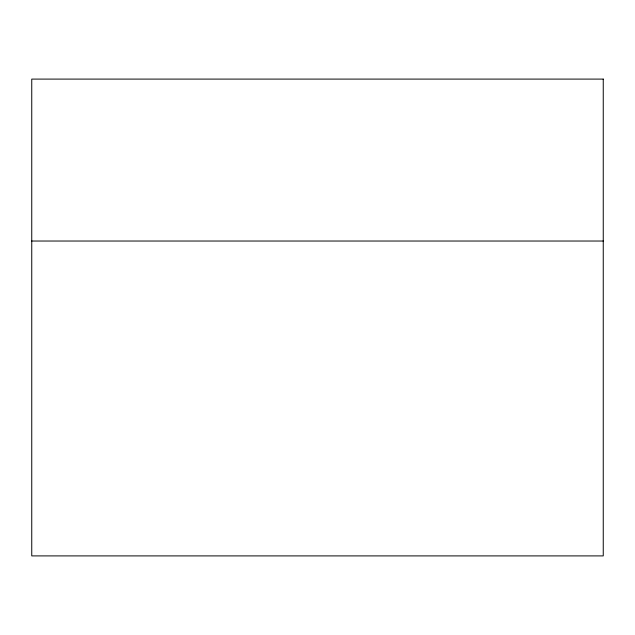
<?xml version="1.0" encoding="UTF-8"?>
<svg xmlns="http://www.w3.org/2000/svg" width="635" height="635" viewBox="0 0 635 635"><rect width="100%" height="100%" fill="white"/><g stroke="black" fill="none" stroke-linecap="round" stroke-linejoin="round"><path stroke-width="0.95" d="M31.75 241.03L603.25 241.03M603.25 79.097L31.75 79.097L31.75 555.903L603.25 555.903L603.25 79.097"/></g></svg>
